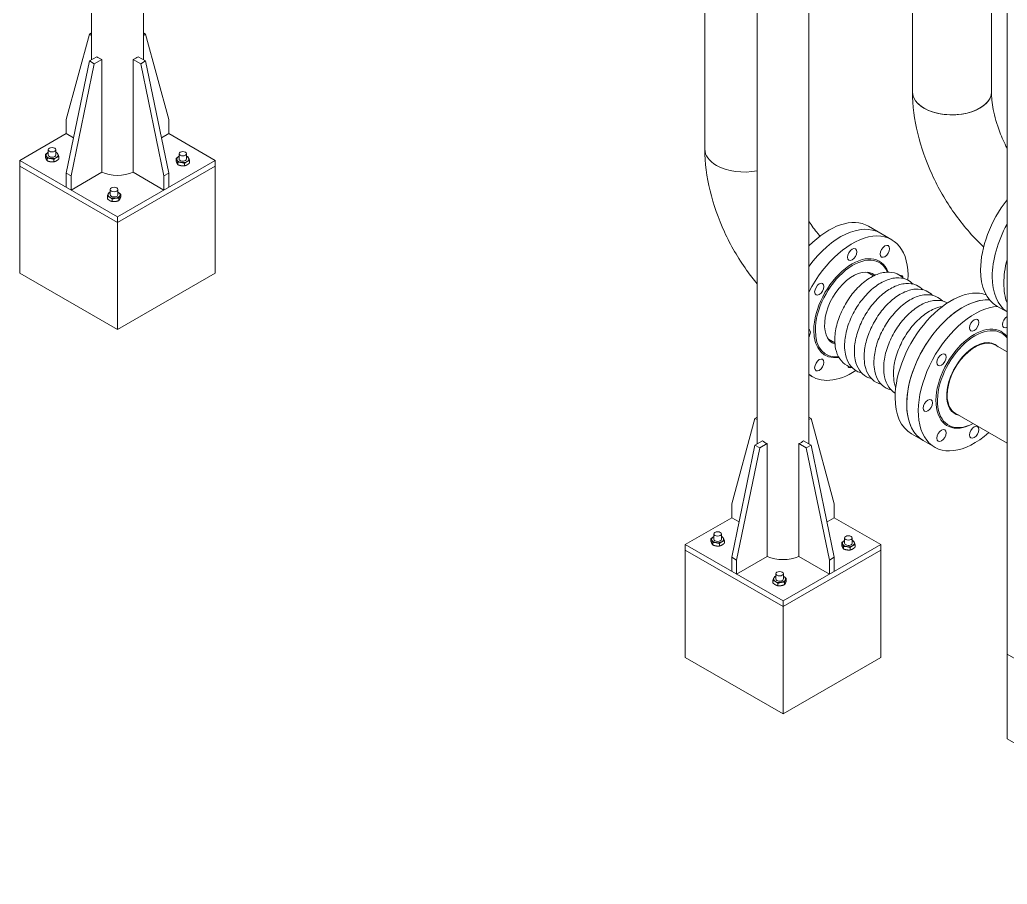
# Model space of a CAD drawing. Header units: millimetres. Extents: x -312439 to 477422, y -331570 to 212570.
# Drawn here: x 345103 to 348604, y 94259 to 97324 of the extents above; entities that cross this region are included whole.
import ezdxf

# ---------------------------------------------------------------- set-up
doc = ezdxf.new("R2010")
doc.units = ezdxf.units.MM

msp = doc.modelspace()

# ---------------------------------------------------------------- linework, layer by layer
at = {"color": 7, "linetype": 'Continuous', "lineweight": 0, "extrusion": (-1.11022e-16, 0.816497, 0.57735)}
for p, q in [((345357.451, 100369.364), (345357.451, 97182.5)), ((345541.162, 100263.298), (345541.162, 97182.5)), ((347716.904, 99007.133), (347716.904, 95820.269)), ((347900.616, 98901.067), (347900.616, 95820.269)), ((345267.441, 96970.533), (345349.714, 97273.033)), ((345357.451, 97277.5), (345349.714, 97273.033)), ((345349.714, 97273.033), (345357.451, 97268.566)), ((345548.899, 97273.033), (345541.162, 97277.5)), ((345548.899, 97273.033), (345541.162, 97268.566)), ((345631.172, 96970.533), (345548.899, 97273.033)), ((345349.714, 97178.033), (345376.274, 97193.367)), ((345367.034, 97168.033), (345393.595, 97183.367)), ((345393.595, 96783.367), (345393.595, 97183.367)), ((345531.579, 97168.033), (345505.018, 97183.367)), ((345505.018, 97183.367), (345505.018, 96783.367)), ((345548.899, 97178.033), (345522.339, 97193.367)), ((345267.441, 96780.533), (345349.714, 97178.033)), ((345284.762, 96770.533), (345367.034, 97168.033)), ((345349.714, 97178.033), (345367.034, 97168.033)), ((345531.579, 97168.033), (345548.899, 97178.033)), ((345613.851, 96770.533), (345531.579, 97168.033)), ((345631.172, 96780.533), (345548.899, 97178.033)), ((345267.441, 96920.533), (345267.441, 96970.533)), ((345631.172, 96920.533), (345631.172, 96970.533)), ((345102.896, 96825.533), (345267.441, 96920.533)), ((345293.325, 96905.589), (345267.441, 96920.533)), ((345605.288, 96905.589), (345631.172, 96920.533)), ((345631.172, 96920.533), (345795.717, 96825.533)), ((345193.777, 96837.78), (345193.777, 96846.432)), ((345200.145, 96824.058), (345200.145, 96832.711)), ((345204.209, 96844.31), (345204.209, 96863.18)), ((345230.878, 96844.31), (345230.878, 96863.18)), ((345241.31, 96830.427), (345241.31, 96839.079)), ((345657.303, 96823.746), (345657.303, 96832.398)), ((345667.735, 96830.276), (345667.735, 96849.146)), ((345694.404, 96830.276), (345694.404, 96849.146)), ((345449.306, 96625.533), (345102.896, 96825.533)), ((345102.896, 96825.533), (345102.896, 96425.533)), ((345102.896, 96805.533), (345449.306, 96605.533)), ((345223.912, 96820.382), (345223.912, 96829.034)), ((345795.717, 96825.533), (345449.306, 96625.533)), ((345449.306, 96605.533), (345795.717, 96805.533)), ((345663.671, 96810.025), (345663.671, 96818.677)), ((345687.438, 96806.348), (345687.438, 96815)), ((345704.836, 96816.393), (345704.836, 96825.045)), ((345795.717, 96825.533), (345795.717, 96425.533)), ((345267.441, 96780.533), (345284.762, 96770.533)), ((345267.441, 96730.533), (345267.441, 96780.533)), ((345393.595, 96783.367), (345284.762, 96720.533)), ((345284.762, 96720.533), (345284.762, 96770.533)), ((345505.018, 96783.367), (345613.851, 96720.533)), ((345613.851, 96770.533), (345631.172, 96780.533)), ((345613.851, 96720.533), (345613.851, 96770.533)), ((345631.172, 96730.533), (345631.172, 96780.533)), ((345413.386, 96689.601), (345413.386, 96698.253)), ((345423.818, 96703.484), (345423.818, 96722.355)), ((345450.488, 96703.484), (345450.488, 96722.355)), ((345454.551, 96683.233), (345454.551, 96691.885)), ((345460.92, 96696.955), (345460.92, 96705.607)), ((345430.785, 96679.556), (345430.785, 96688.208)), ((345449.306, 96625.533), (345449.306, 96225.533)), ((345102.896, 96425.533), (345449.306, 96225.533)), ((345449.306, 96225.533), (345795.717, 96425.533)), ((347626.894, 95608.302), (347709.167, 95910.802)), ((347716.904, 95915.269), (347709.167, 95910.802)), ((347709.167, 95910.802), (347716.904, 95906.335)), ((347908.353, 95910.802), (347900.616, 95915.269)), ((347908.353, 95910.802), (347900.616, 95906.335)), ((347990.625, 95608.302), (347908.353, 95910.802)), ((347626.894, 95418.302), (347709.167, 95815.802)), ((347709.167, 95815.802), (347735.728, 95831.136)), ((347709.167, 95815.802), (347726.487, 95805.802)), ((347726.487, 95805.802), (347753.048, 95821.136)), ((347753.048, 95421.136), (347753.048, 95821.136)), ((347891.032, 95805.802), (347864.472, 95821.136)), ((347864.472, 95821.136), (347864.472, 95421.136)), ((347908.353, 95815.802), (347881.792, 95831.136)), ((347891.032, 95805.802), (347908.353, 95815.802)), ((347990.625, 95418.302), (347908.353, 95815.802)), ((347644.215, 95408.302), (347726.487, 95805.802)), ((347973.305, 95408.302), (347891.032, 95805.802)), ((347626.894, 95558.302), (347626.894, 95608.302)), ((347990.625, 95558.302), (347990.625, 95608.302)), ((347462.35, 95463.302), (347626.894, 95558.302)), ((347652.778, 95543.358), (347626.894, 95558.302)), ((347964.742, 95543.358), (347990.625, 95558.302)), ((347990.625, 95558.302), (348155.17, 95463.302)), ((347563.662, 95482.079), (347563.662, 95500.949)), ((347590.332, 95482.079), (347590.332, 95500.949)), ((347553.23, 95475.549), (347553.23, 95484.201)), ((347559.598, 95461.827), (347559.598, 95470.48)), ((347583.365, 95458.151), (347583.365, 95466.803)), ((347600.763, 95468.196), (347600.763, 95476.848)), ((348016.756, 95461.515), (348016.756, 95470.167)), ((348027.188, 95468.045), (348027.188, 95486.915)), ((348053.858, 95468.045), (348053.858, 95486.915)), ((347808.76, 95263.302), (347462.35, 95463.302)), ((347462.35, 95463.302), (347462.35, 95063.302)), ((347462.35, 95443.302), (347808.76, 95243.302)), ((348155.17, 95463.302), (347808.76, 95263.302)), ((347808.76, 95243.302), (348155.17, 95443.302)), ((348023.124, 95447.794), (348023.124, 95456.446)), ((348046.891, 95444.117), (348046.891, 95452.769)), ((348064.29, 95454.162), (348064.29, 95462.814)), ((348155.17, 95463.302), (348155.17, 95063.302)), ((347626.894, 95418.302), (347644.215, 95408.302)), ((347626.894, 95368.302), (347626.894, 95418.302)), ((347753.048, 95421.136), (347644.215, 95358.302)), ((347644.215, 95358.302), (347644.215, 95408.302)), ((347864.472, 95421.136), (347973.305, 95358.302)), ((347973.305, 95408.302), (347990.625, 95418.302)), ((347973.305, 95358.302), (347973.305, 95408.302)), ((347990.625, 95368.302), (347990.625, 95418.302)), ((347772.839, 95327.37), (347772.839, 95336.022)), ((347783.271, 95341.253), (347783.271, 95360.123)), ((347790.238, 95317.325), (347790.238, 95325.977)), ((347809.941, 95341.253), (347809.941, 95360.123)), ((347814.005, 95321.002), (347814.005, 95329.654)), ((347820.373, 95334.724), (347820.373, 95343.376)), ((347808.76, 95263.302), (347808.76, 94863.302)), ((347462.35, 95063.302), (347808.76, 94863.302)), ((347808.76, 94863.302), (348155.17, 95063.302))]:
    msp.add_line(p, q, dxfattribs=at)
at = {"color": 5, "linetype": 'Continuous', "lineweight": 0, "extrusion": (-1.11022e-16, 0.816497, 0.57735)}
for p, q in [((348267.676, 98689.145), (348267.676, 97068.079)), ((348547.652, 98527.5), (348547.652, 97068.079)), ((347531.554, 96865.079), (347531.554, 97759.965)), ((348602.78, 96146.174), (348559.498, 96171.163)), ((348602.78, 95822.885), (348419.509, 95928.696))]:
    msp.add_line(p, q, dxfattribs=at)
at = {"color": 3, "linetype": 'Continuous', "lineweight": 0, "extrusion": (-1.11022e-16, 0.816497, 0.57735)}
for p, q in [((348602.78, 98495.673), (348602.78, 94774.529)), ((347913.486, 96058.638), (347900.616, 96066.069)), ((348602.78, 95074.529), (352560.516, 92789.529)), ((348602.78, 94774.529), (352562.248, 92488.529))]:
    msp.add_line(p, q, dxfattribs=at)
at = {"color": 4, "linetype": 'Continuous', "lineweight": 0, "extrusion": (-1.11022e-16, 0.816497, 0.57735)}
for p, q in [((348193.953, 96544.421), (348111.507, 96592.021)), ((348129.803, 96415.994), (348106.583, 96429.4)), ((348602.78, 96288.674), (348567.162, 96309.238)), ((347992.632, 96178.406), (347969.412, 96191.813)), ((348346.499, 95808.638), (348264.053, 95856.238))]:
    msp.add_line(p, q, dxfattribs=at)
at = {"color": 7, "linetype": 'Continuous', "lineweight": 0}
for centre, major_axis, start_param, end_param in [((345449.306, 97225.533), (91.856, 0), 3.79325923, 4.06072241), ((345449.306, 97225.533), (-91.856, 0), 2.2224629, 2.48992608), ((345217.543, 96844.31), (21.309, 0), 2.35619449, 3.40339204), ((345217.543, 96844.31), (21.309, 0), 3.40339204, 4.45058959), ((345217.543, 96844.31), (21.309, 0), 2.24694203, 2.35619449), ((345217.543, 96844.31), (-13.335, 0), 0, 3.14159265), ((345217.543, 96844.31), (21.309, 0), 4.45058959, 5.49778714), ((345217.543, 96844.31), (21.309, 0), 0.26179939, 0.89465062), ((345217.543, 96844.31), (21.309, 0), 5.49778714, 6.54498469), ((345681.07, 96830.276), (-21.309, 0), 5.49778714, 6.54498469), ((345681.07, 96830.276), (-21.309, 0), 5.38853468, 5.49778714), ((345681.07, 96830.276), (-21.309, 0), 3.40339204, 4.03624328), ((345681.07, 96830.276), (-21.309, 0), 2.35619449, 3.40339204), ((345681.07, 96830.276), (-21.309, 0), 0.26179939, 1.30899694), ((345681.07, 96830.276), (13.335, 0), 3.14159265, 5.49778714), ((345681.07, 96830.276), (-21.309, 0), 1.30899694, 2.35619449), ((345681.07, 96830.276), (13.335, 0), 5.49778714, 6.28318531), ((345449.306, 96825.533), (-91.856, 0), 0.91912975, 2.2224629), ((345437.153, 96703.484), (21.309, 0), 2.87979327, 3.92699082), ((345437.153, 96703.484), (21.309, 0), 2.24694203, 2.87979327), ((345437.153, 96703.484), (21.309, 0), 3.92699082, 4.97418837), ((345437.153, 96703.484), (13.335, 0), 3.14159265, 3.92699082), ((345437.153, 96703.484), (13.335, 0), 3.92699082, 6.28318531), ((345437.153, 96703.484), (21.309, 0), 4.97418837, 6.02138592), ((345437.153, 96703.484), (21.309, 0), 0.78539816, 0.89465062), ((345437.153, 96703.484), (21.309, 0), 6.02138592, 7.06858347), ((347808.76, 95863.302), (91.856, 0), 3.79325923, 4.06072241), ((347808.76, 95863.302), (-91.856, 0), 2.2224629, 2.48992608), ((347576.997, 95482.079), (21.309, 0), 2.35619449, 3.40339204), ((347576.997, 95482.079), (21.309, 0), 3.40339204, 4.45058959), ((347576.997, 95482.079), (21.309, 0), 2.24694203, 2.35619449), ((347576.997, 95482.079), (-13.335, 0), 0, 3.14159265), ((347576.997, 95482.079), (21.309, 0), 4.45058959, 5.49778714), ((347576.997, 95482.079), (21.309, 0), 0.26179939, 0.89465062), ((347576.997, 95482.079), (21.309, 0), 5.49778714, 6.54498469), ((348040.523, 95468.045), (-21.309, 0), 5.49778714, 6.54498469), ((348040.523, 95468.045), (-21.309, 0), 5.38853468, 5.49778714), ((348040.523, 95468.045), (13.335, 0), 3.14159265, 5.49778714), ((348040.523, 95468.045), (13.335, 0), 5.49778714, 6.28318531), ((348040.523, 95468.045), (-21.309, 0), 3.40339204, 4.03624328), ((348040.523, 95468.045), (-21.309, 0), 2.35619449, 3.40339204), ((348040.523, 95468.045), (-21.309, 0), 0.26179939, 1.30899694), ((348040.523, 95468.045), (-21.309, 0), 1.30899694, 2.35619449), ((347808.76, 95463.302), (-91.856, 0), 0.91912975, 2.2224629), ((347796.606, 95341.253), (21.309, 0), 2.87979327, 3.92699082), ((347796.606, 95341.253), (21.309, 0), 2.24694203, 2.87979327), ((347796.606, 95341.253), (21.309, 0), 3.92699082, 4.97418837), ((347796.606, 95341.253), (13.335, 0), 3.14159265, 3.92699082), ((347796.606, 95341.253), (13.335, 0), 3.92699082, 6.28318531), ((347796.606, 95341.253), (21.309, 0), 4.97418837, 6.02138592), ((347796.606, 95341.253), (21.309, 0), 0.78539816, 0.89465062), ((347796.606, 95341.253), (21.309, 0), 6.02138592, 7.06858347)]:
    msp.add_ellipse(centre, major_axis=major_axis, ratio=0.57735027, start_param=start_param, end_param=end_param, dxfattribs=at)
at = {"color": 5, "linetype": 'Continuous', "lineweight": 0}
for centre, major_axis, start_param, end_param in [((348407.664, 97068.079), (139.988, 0), 3.14159265, 6.28318531), ((348407.664, 97068.079), (-139.988, 0), 0, 0.78539816), ((348407.664, 97068.079), (-139.988, 0), 0.78539816, 3.14159265), ((347671.542, 96865.079), (-139.988, 0), 0, 0.78539816), ((347671.542, 96865.079), (-139.988, 0), 0.78539816, 1.90079102), ((348489.503, 96049.929), (71.035, 123.037), 6.11177289, 8.6393798), ((348489.503, 96049.929), (-69.994, -121.233), 3.14159265, 5.49778714), ((348445.509, 96075.329), (61.237, 106.066), 6.13673178, 6.16422232), ((348445.509, 96075.329), (-68.586, -118.794), 2.84905809, 2.87437228), ((348445.509, 96075.329), (71.035, 123.037), 5.94353899, 5.96834566), ((348445.509, 96075.329), (-71.035, -123.037), 2.80194634, 2.82675301), ((348489.503, 96049.929), (71.035, 123.037), 2.35619449, 3.31300507), ((348489.503, 96049.929), (-69.994, -121.233), 5.49778714, 6.28318531), ((348445.509, 96075.329), (61.237, 106.066), 3.26055564, 3.28804618), ((348445.509, 96075.329), (-68.586, -118.794), 0.26722038, 0.29253456), ((348445.509, 96075.329), (71.035, 123.037), 3.4564323, 3.48123897), ((348445.509, 96075.329), (-71.035, -123.037), 0.31483965, 0.33964632)]:
    msp.add_ellipse(centre, major_axis=major_axis, ratio=0.57735027, start_param=start_param, end_param=end_param, dxfattribs=at)
at = {"color": 7, "linetype": 'Continuous', "lineweight": 0}
for centre, major_axis in [((345217.543, 96863.18), (-13.335, 0)), ((345681.07, 96849.146), (13.335, 0)), ((345437.153, 96722.355), (13.335, 0)), ((347576.997, 95500.949), (-13.335, 0)), ((348040.523, 95486.915), (13.335, 0)), ((347796.606, 95360.123), (13.335, 0))]:
    msp.add_ellipse(centre, major_axis=major_axis, ratio=0.57735027, dxfattribs=at)
at = {"color": 4, "linetype": 'Continuous', "lineweight": 0}
for centre, major_axis, start_param, end_param in [((348707.395, 96552.129), (-140.233, -242.891), 4.48265882, 5.49778714), ((347971.274, 96349.129), (-140.233, -242.891), 3.14159265, 4.29127839), ((348012.497, 96325.329), (140.233, 242.891), 0, 1.38479429), ((348012.497, 96325.329), (-140.233, -242.891), 3.14159265, 4.52638694), ((348748.618, 96528.329), (140.233, 242.891), 1.61161241, 2.35619449), ((348748.618, 96528.329), (-140.233, -242.891), 4.75320507, 5.49778714), ((348053.719, 96301.529), (-140.233, -242.891), 2.29065014, 4.80897916), ((348053.719, 96301.529), (96.142, 166.524), 5.8504868, 8.6393798), ((348056.491, 96299.929), (-94.183, -163.13), 2.74516203, 5.49778714), ((348789.841, 96504.529), (-140.233, -242.891), 5.15921971, 5.49778714), ((348056.491, 96299.929), (-71.035, -123.037), 3.04000157, 6.38477639), ((348218.264, 96396.529), (11.635, 20.153), 5.60742409, 6.76892947), ((348707.395, 96552.129), (-140.233, -242.891), 5.49778714, 6.28318531), ((348748.618, 96528.329), (140.233, 242.891), 2.35619449, 3.10077657), ((348748.618, 96528.329), (-140.233, -242.891), 5.49778714, 6.24236922), ((348789.841, 96504.529), (-140.233, -242.891), 5.49778714, 5.83635458), ((348404.287, 96099.129), (-140.233, -242.891), 3.24733127, 5.49778714), ((348445.509, 96075.329), (140.233, 242.891), 0.28153779, 3.14159265), ((348445.509, 96075.329), (-140.233, -242.891), 3.42313044, 5.49778714), ((348486.732, 96051.529), (140.233, 242.891), 0.35067805, 4.18979838), ((348603.083, 96253.055), (-11.635, -20.153), 3.94542809, 7.05014619), ((348486.732, 96051.529), (96.142, 166.524), 6.04591191, 10.18013696), ((348489.503, 96049.929), (94.183, 163.13), 6.05173358, 10.15777421), ((347889.175, 96206.529), (-11.635, -20.153), 1.55425964, 3.15812934), ((348053.719, 96301.529), (96.142, 166.524), 2.35619449, 3.57429116), ((348056.491, 96299.929), (-94.183, -163.13), 5.49778714, 6.67961593), ((348053.719, 96111.529), (11.635, 20.153), 2.65584849, 3.14159265), ((348053.719, 96301.529), (-140.233, -242.891), 6.18659513, 7.13412782), ((348053.719, 96111.529), (11.635, 20.153), 3.14159265, 3.81735388), ((348404.287, 96099.129), (-140.233, -242.891), 5.49778714, 6.28318531), ((348445.509, 96075.329), (-140.233, -242.891), 5.49778714, 6.28318531)]:
    msp.add_ellipse(centre, major_axis=major_axis, ratio=0.57735027, start_param=start_param, end_param=end_param, dxfattribs=at)
for centre, major_axis in [((348170.07, 96503.055), (11.635, 20.153)), ((348053.719, 96491.529), (-11.635, -20.153)), ((347937.369, 96368.705), (-11.635, -20.153)), ((348486.732, 96241.529), (-11.635, -20.153)), ((348370.381, 96118.705), (11.635, 20.153)), ((347937.369, 96100.004), (11.635, 20.153)), ((348322.187, 95956.529), (11.635, 20.153)), ((348370.381, 95850.004), (11.635, 20.153)), ((348486.732, 95861.529), (11.635, 20.153))]:
    msp.add_ellipse(centre, major_axis=major_axis, ratio=0.57735027, dxfattribs=at)
at = {"color": 5, "linetype": 'Continuous', "lineweight": 0}
for points, knots in [([(348519.947, 96518.686), (348518.731, 96519.829), (348517.517, 96520.977), (348479.626, 96557.069), (348445.841, 96596.59), (348385.598, 96681.91), (348359.159, 96727.704), (348315.39, 96822.536), (348298.057, 96871.556), (348274.221, 96970.027), (348267.676, 97019.475), (348267.676, 97068.079)], [1.87458818, 1.87458818, 1.87458818, 1.87458818, 1.88495559, 1.88495559, 2.19911486, 2.19911486, 2.51327412, 2.51327412, 2.82743339, 2.82743339, 3.14159265, 3.14159265, 3.14159265, 3.14159265]), ([(348602.78, 96869.343), (348593.089, 96888.093), (348584.51, 96907.211), (348566.698, 96953.632), (348558.921, 96980.777), (348549.649, 97028.734), (348547.652, 97049.889), (348547.652, 97068.079)], [2.436794525, 2.436794525, 2.436794525, 2.436794525, 2.624193323, 2.624193323, 2.895411402, 2.895411402, 3.141592654, 3.141592654, 3.141592654, 3.141592654]), ([(347716.904, 96387.326), (347703.93, 96403.087), (347691.478, 96419.425), (347649.477, 96478.91), (347623.037, 96524.704), (347579.269, 96619.536), (347561.936, 96668.556), (347538.1, 96767.027), (347531.554, 96816.475), (347531.554, 96865.079)], [2.07520923, 2.07520923, 2.07520923, 2.07520923, 2.19911486, 2.19911486, 2.51327412, 2.51327412, 2.82743339, 2.82743339, 3.14159265, 3.14159265, 3.14159265, 3.14159265]), ([(347939.898, 96557.13), (347937.384, 96560.061), (347934.886, 96563.04), (347921.363, 96579.533), (347910.69, 96593.903), (347900.616, 96608.912)], [2.04221481, 2.04221481, 2.04221481, 2.04221481, 2.078405461, 2.078405461, 2.2395583, 2.2395583, 2.2395583, 2.2395583])]:
    msp.add_open_spline(points, degree=3, knots=knots, dxfattribs=at)
at = {"color": 7, "linetype": 'Continuous', "lineweight": 0}
for points, weights in [([(345193.777, 96846.432), (345198.439, 96850.678), (345202.476, 96853.009)], [1, 1.0379548493, 1]), ([(345196.961, 96841.125), (345195.483, 96844.31), (345193.777, 96846.432)], [1, 1.0379548493, 1]), ([(345193.777, 96837.78), (345195.483, 96832.55), (345196.961, 96829.365)], [1, 1.0379548493, 1]), ([(345200.145, 96832.711), (345198.439, 96837.941), (345196.961, 96841.125)], [1, 1.0379548493, 1]), ([(345212.028, 96832.426), (345206.513, 96833.279), (345200.145, 96832.711)], [1, 1.0379548493, 1]), ([(345202.476, 96853.009), (345203.339, 96853.507), (345204.209, 96853.943)], [1, 1.00788270894, 1.01249115378]), ([(345223.912, 96829.034), (345217.543, 96831.573), (345212.028, 96832.426)], [1, 1.0379548493, 1]), ([(345232.611, 96835.61), (345228.574, 96833.279), (345223.912, 96829.034)], [1, 1.0379548493, 1]), ([(345230.878, 96854.283), (345232.832, 96853.642), (345234.942, 96852.801)], [1.01660040172, 1.01226104367, 1]), ([(345241.31, 96839.079), (345236.648, 96837.941), (345232.611, 96835.61)], [1, 1.0379548493, 1]), ([(345234.942, 96852.801), (345236.648, 96850.678), (345238.126, 96847.494)], [1, 1.0379548493, 1]), ([(345238.126, 96847.494), (345239.604, 96844.31), (345241.31, 96839.079)], [1, 1.0379548493, 1]), ([(345657.303, 96832.398), (345661.965, 96836.644), (345666.002, 96838.975)], [1, 1.0379548493, 1]), ([(345660.487, 96827.092), (345659.009, 96830.276), (345657.303, 96832.398)], [1, 1.0379548493, 1]), ([(345666.002, 96838.975), (345666.866, 96839.473), (345667.735, 96839.909)], [1, 1.00788270894, 1.01249115378]), ([(345694.404, 96840.249), (345696.359, 96839.608), (345698.468, 96838.767)], [1.01660040172, 1.01226104367, 1]), ([(345698.468, 96838.767), (345700.174, 96836.644), (345701.652, 96833.46)], [1, 1.0379548493, 1]), ([(345701.652, 96833.46), (345703.13, 96830.276), (345704.836, 96825.045)], [1, 1.0379548493, 1]), ([(345196.961, 96829.365), (345198.439, 96826.181), (345200.145, 96824.058)], [1, 1.0379548493, 1]), ([(345200.145, 96824.058), (345206.513, 96821.519), (345212.028, 96820.666)], [1, 1.0379548493, 1]), ([(345212.028, 96820.666), (345217.543, 96819.813), (345223.912, 96820.382)], [1, 1.0379548493, 1]), ([(345223.912, 96820.382), (345228.574, 96821.519), (345232.611, 96823.85)], [1, 1.0379548493, 1]), ([(345232.611, 96823.85), (345236.648, 96826.181), (345241.31, 96830.427)], [1, 1.0379548493, 1]), ([(345657.303, 96823.746), (345659.009, 96818.516), (345660.487, 96815.332)], [1, 1.0379548493, 1]), ([(345663.671, 96818.677), (345661.965, 96823.907), (345660.487, 96827.092)], [1, 1.0379548493, 1]), ([(345660.487, 96815.332), (345661.965, 96812.147), (345663.671, 96810.025)], [1, 1.0379548493, 1]), ([(345675.554, 96818.392), (345670.039, 96819.246), (345663.671, 96818.677)], [1, 1.0379548493, 1]), ([(345663.671, 96810.025), (345670.039, 96807.486), (345675.554, 96806.632)], [1, 1.0379548493, 1]), ([(345687.438, 96815), (345681.07, 96817.539), (345675.554, 96818.392)], [1, 1.0379548493, 1]), ([(345675.554, 96806.632), (345681.07, 96805.779), (345687.438, 96806.348)], [1, 1.0379548493, 1]), ([(345696.137, 96821.576), (345692.1, 96819.246), (345687.438, 96815)], [1, 1.0379548493, 1]), ([(345687.438, 96806.348), (345692.1, 96807.486), (345696.137, 96809.816)], [1, 1.0379548493, 1]), ([(345704.836, 96825.045), (345700.174, 96823.907), (345696.137, 96821.576)], [1, 1.0379548493, 1]), ([(345696.137, 96809.816), (345700.174, 96812.147), (345704.836, 96816.393)], [1, 1.0379548493, 1]), ([(345413.386, 96698.253), (345415.093, 96703.484), (345416.57, 96706.668)], [1, 1.0379548493, 1]), ([(345422.085, 96694.785), (345418.048, 96697.116), (345413.386, 96698.253)], [1, 1.0379548493, 1]), ([(345416.57, 96706.668), (345418.048, 96709.852), (345419.754, 96711.975)], [1, 1.0379548493, 1]), ([(345419.754, 96711.975), (345421.864, 96712.816), (345423.818, 96713.457)], [1, 1.01226104367, 1.01660040172]), ([(345430.785, 96688.208), (345426.123, 96692.454), (345422.085, 96694.785)], [1, 1.0379548493, 1]), ([(345442.668, 96691.601), (345437.153, 96690.748), (345430.785, 96688.208)], [1, 1.0379548493, 1]), ([(345454.551, 96691.885), (345448.183, 96692.454), (345442.668, 96691.601)], [1, 1.0379548493, 1]), ([(345450.488, 96713.118), (345451.357, 96712.682), (345452.22, 96712.183)], [1.01249115378, 1.00788270894, 1]), ([(345452.22, 96712.183), (345456.258, 96709.852), (345460.92, 96705.607)], [1, 1.0379548493, 1]), ([(345457.735, 96700.3), (345456.258, 96697.116), (345454.551, 96691.885)], [1, 1.0379548493, 1]), ([(345460.92, 96705.607), (345459.213, 96703.484), (345457.735, 96700.3)], [1, 1.0379548493, 1]), ([(345457.735, 96688.54), (345459.213, 96691.724), (345460.92, 96696.955)], [1, 1.0379548493, 1]), ([(345413.386, 96689.601), (345418.048, 96685.356), (345422.085, 96683.025)], [1, 1.0379548493, 1]), ([(345422.085, 96683.025), (345426.123, 96680.694), (345430.785, 96679.556)], [1, 1.0379548493, 1]), ([(345430.785, 96679.556), (345437.153, 96678.988), (345442.668, 96679.841)], [1, 1.0379548493, 1]), ([(345442.668, 96679.841), (345448.183, 96680.694), (345454.551, 96683.233)], [1, 1.0379548493, 1]), ([(345454.551, 96683.233), (345456.258, 96685.356), (345457.735, 96688.54)], [1, 1.0379548493, 1]), ([(347553.23, 95484.201), (347557.892, 95488.447), (347561.929, 95490.778)], [1, 1.0379548493, 1]), ([(347556.414, 95478.894), (347554.936, 95482.079), (347553.23, 95484.201)], [1, 1.0379548493, 1]), ([(347553.23, 95475.549), (347554.936, 95470.319), (347556.414, 95467.134)], [1, 1.0379548493, 1]), ([(347559.598, 95470.48), (347557.892, 95475.71), (347556.414, 95478.894)], [1, 1.0379548493, 1]), ([(347556.414, 95467.134), (347557.892, 95463.95), (347559.598, 95461.827)], [1, 1.0379548493, 1]), ([(347571.482, 95470.195), (347565.967, 95471.048), (347559.598, 95470.48)], [1, 1.0379548493, 1]), ([(347561.929, 95490.778), (347562.793, 95491.276), (347563.662, 95491.712)], [1, 1.00788270894, 1.01249115378]), ([(347583.365, 95466.803), (347576.997, 95469.342), (347571.482, 95470.195)], [1, 1.0379548493, 1]), ([(347592.064, 95473.379), (347588.027, 95471.048), (347583.365, 95466.803)], [1, 1.0379548493, 1]), ([(347590.332, 95492.052), (347592.286, 95491.411), (347594.395, 95490.57)], [1.01660040172, 1.01226104367, 1]), ([(347600.763, 95476.848), (347596.102, 95475.71), (347592.064, 95473.379)], [1, 1.0379548493, 1]), ([(347592.064, 95461.619), (347596.102, 95463.95), (347600.763, 95468.196)], [1, 1.0379548493, 1]), ([(347594.395, 95490.57), (347596.102, 95488.447), (347597.579, 95485.263)], [1, 1.0379548493, 1]), ([(347597.579, 95485.263), (347599.057, 95482.079), (347600.763, 95476.848)], [1, 1.0379548493, 1]), ([(348016.756, 95470.167), (348021.418, 95474.413), (348025.455, 95476.744)], [1, 1.0379548493, 1]), ([(348019.94, 95464.861), (348018.463, 95468.045), (348016.756, 95470.167)], [1, 1.0379548493, 1]), ([(348025.455, 95476.744), (348026.319, 95477.242), (348027.188, 95477.678)], [1, 1.00788270894, 1.01249115378]), ([(348053.858, 95478.018), (348055.812, 95477.377), (348057.921, 95476.536)], [1.01660040172, 1.01226104367, 1]), ([(348057.921, 95476.536), (348059.628, 95474.413), (348061.105, 95471.229)], [1, 1.0379548493, 1]), ([(348061.105, 95471.229), (348062.583, 95468.045), (348064.29, 95462.814)], [1, 1.0379548493, 1]), ([(347559.598, 95461.827), (347565.967, 95459.288), (347571.482, 95458.435)], [1, 1.0379548493, 1]), ([(347571.482, 95458.435), (347576.997, 95457.582), (347583.365, 95458.151)], [1, 1.0379548493, 1]), ([(347583.365, 95458.151), (347588.027, 95459.288), (347592.064, 95461.619)], [1, 1.0379548493, 1]), ([(348016.756, 95461.515), (348018.463, 95456.285), (348019.94, 95453.101)], [1, 1.0379548493, 1]), ([(348023.124, 95456.446), (348021.418, 95461.676), (348019.94, 95464.861)], [1, 1.0379548493, 1]), ([(348019.94, 95453.101), (348021.418, 95449.916), (348023.124, 95447.794)], [1, 1.0379548493, 1]), ([(348035.008, 95456.161), (348029.493, 95457.015), (348023.124, 95456.446)], [1, 1.0379548493, 1]), ([(348023.124, 95447.794), (348029.493, 95445.255), (348035.008, 95444.401)], [1, 1.0379548493, 1]), ([(348046.891, 95452.769), (348040.523, 95455.308), (348035.008, 95456.161)], [1, 1.0379548493, 1]), ([(348035.008, 95444.401), (348040.523, 95443.548), (348046.891, 95444.117)], [1, 1.0379548493, 1]), ([(348055.59, 95459.345), (348051.553, 95457.015), (348046.891, 95452.769)], [1, 1.0379548493, 1]), ([(348046.891, 95444.117), (348051.553, 95445.255), (348055.59, 95447.585)], [1, 1.0379548493, 1]), ([(348064.29, 95462.814), (348059.628, 95461.676), (348055.59, 95459.345)], [1, 1.0379548493, 1]), ([(348055.59, 95447.585), (348059.628, 95449.916), (348064.29, 95454.162)], [1, 1.0379548493, 1]), ([(347772.839, 95336.022), (347774.546, 95341.253), (347776.024, 95344.437)], [1, 1.0379548493, 1]), ([(347781.539, 95332.554), (347777.501, 95334.885), (347772.839, 95336.022)], [1, 1.0379548493, 1]), ([(347772.839, 95327.37), (347777.501, 95323.125), (347781.539, 95320.794)], [1, 1.0379548493, 1]), ([(347776.024, 95344.437), (347777.501, 95347.621), (347779.208, 95349.744)], [1, 1.0379548493, 1]), ([(347779.208, 95349.744), (347781.317, 95350.585), (347783.271, 95351.226)], [1, 1.01226104367, 1.01660040172]), ([(347790.238, 95325.977), (347785.576, 95330.223), (347781.539, 95332.554)], [1, 1.0379548493, 1]), ([(347802.121, 95329.37), (347796.606, 95328.517), (347790.238, 95325.977)], [1, 1.0379548493, 1]), ([(347814.005, 95329.654), (347807.636, 95330.223), (347802.121, 95329.37)], [1, 1.0379548493, 1]), ([(347809.941, 95350.887), (347810.81, 95350.451), (347811.674, 95349.952)], [1.01249115378, 1.00788270894, 1]), ([(347811.674, 95349.952), (347815.711, 95347.621), (347820.373, 95343.376)], [1, 1.0379548493, 1]), ([(347817.189, 95338.069), (347815.711, 95334.885), (347814.005, 95329.654)], [1, 1.0379548493, 1]), ([(347814.005, 95321.002), (347815.711, 95323.125), (347817.189, 95326.309)], [1, 1.0379548493, 1]), ([(347820.373, 95343.376), (347818.667, 95341.253), (347817.189, 95338.069)], [1, 1.0379548493, 1]), ([(347817.189, 95326.309), (347818.667, 95329.493), (347820.373, 95334.724)], [1, 1.0379548493, 1]), ([(347781.539, 95320.794), (347785.576, 95318.463), (347790.238, 95317.325)], [1, 1.0379548493, 1]), ([(347790.238, 95317.325), (347796.606, 95316.757), (347802.121, 95317.61)], [1, 1.0379548493, 1]), ([(347802.121, 95317.61), (347807.636, 95318.463), (347814.005, 95321.002)], [1, 1.0379548493, 1])]:
    msp.add_rational_spline(points, weights, degree=2, dxfattribs=at)
at = {"color": 4, "linetype": 'Continuous', "lineweight": 0}
for points, knots in [([(347992.318, 96188.726), (347992.318, 96205.503), (347994.734, 96223.381), (348003.95, 96259.63), (348010.74, 96277.993), (348027.932, 96313.406), (348038.317, 96330.454), (348061.699, 96361.649), (348074.692, 96375.788), (348102.165, 96399.785), (348116.646, 96409.622), (348145.826, 96423.774), (348160.542, 96428.106), (348188.208, 96430.18), (348201.24, 96428.211), (348221.447, 96419.292), (348229.222, 96413.772), (348235.775, 96406.86)], [0, 0, 0, 0, 0.33140217, 0.33140217, 0.66175647, 0.66175647, 0.99064223, 0.99064223, 1.31975085, 1.31975085, 1.65059858, 1.65059858, 1.98118253, 1.98118253, 2.2937107, 2.2937107, 2.52588236, 2.52588236, 2.52588236, 2.52588236]), ([(348027.045, 96168.846), (348027.045, 96185.582), (348029.453, 96203.423), (348038.646, 96239.603), (348045.419, 96257.935), (348062.574, 96293.295), (348072.937, 96310.32), (348096.271, 96341.477), (348109.237, 96355.601), (348136.65, 96379.576), (348151.097, 96389.405), (348180.201, 96403.559), (348194.874, 96407.898), (348222.469, 96410.017), (348235.471, 96408.077), (348255.559, 96399.252), (348263.259, 96393.823), (348269.765, 96387.022)], [0, 0, 0, 0, 0.33115718, 0.33115718, 0.66127893, 0.66127893, 0.98996292, 0.98996292, 1.3188617, 1.3188617, 1.6494604, 1.6494604, 1.97984251, 1.97984251, 2.29269857, 2.29269857, 2.52313384, 2.52313384, 2.52313384, 2.52313384]), ([(348061.686, 96148.846), (348061.686, 96165.582), (348064.095, 96183.423), (348073.287, 96219.603), (348080.06, 96237.935), (348097.215, 96273.295), (348107.578, 96290.32), (348130.912, 96321.477), (348143.878, 96335.601), (348171.291, 96359.576), (348185.738, 96369.405), (348214.842, 96383.559), (348229.515, 96387.898), (348257.11, 96390.017), (348270.112, 96388.077), (348290.2, 96379.252), (348297.9, 96373.823), (348304.406, 96367.022)], [0, 0, 0, 0, 0.33115718, 0.33115718, 0.66127893, 0.66127893, 0.98996292, 0.98996292, 1.3188617, 1.3188617, 1.6494604, 1.6494604, 1.97984251, 1.97984251, 2.29269857, 2.29269857, 2.52313384, 2.52313384, 2.52313384, 2.52313384]), ([(348096.327, 96128.846), (348096.327, 96145.582), (348098.736, 96163.423), (348107.928, 96199.603), (348114.701, 96217.935), (348131.856, 96253.295), (348142.219, 96270.32), (348165.553, 96301.477), (348178.519, 96315.601), (348205.932, 96339.576), (348220.379, 96349.405), (348249.483, 96363.559), (348264.156, 96367.898), (348291.751, 96370.017), (348304.753, 96368.077), (348324.841, 96359.252), (348332.541, 96353.823), (348339.047, 96347.022)], [0, 0, 0, 0, 0.33115718, 0.33115718, 0.66127893, 0.66127893, 0.98996292, 0.98996292, 1.3188617, 1.3188617, 1.6494604, 1.6494604, 1.97984251, 1.97984251, 2.29269857, 2.29269857, 2.52313384, 2.52313384, 2.52313384, 2.52313384]), ([(348130.968, 96108.846), (348130.968, 96125.582), (348133.377, 96143.423), (348142.569, 96179.603), (348149.342, 96197.935), (348166.497, 96233.295), (348176.86, 96250.32), (348200.194, 96281.477), (348213.16, 96295.601), (348240.573, 96319.576), (348255.02, 96329.405), (348284.124, 96343.559), (348298.797, 96347.898), (348326.392, 96350.017), (348339.394, 96348.077), (348359.482, 96339.252), (348367.182, 96333.823), (348373.688, 96327.022)], [0, 0, 0, 0, 0.33115718, 0.33115718, 0.66127893, 0.66127893, 0.98996292, 0.98996292, 1.3188617, 1.3188617, 1.6494604, 1.6494604, 1.97984251, 1.97984251, 2.29269857, 2.29269857, 2.52313384, 2.52313384, 2.52313384, 2.52313384]), ([(348165.609, 96088.846), (348165.609, 96105.582), (348168.018, 96123.423), (348177.21, 96159.603), (348183.983, 96177.935), (348201.138, 96213.295), (348211.501, 96230.32), (348234.835, 96261.477), (348247.801, 96275.601), (348275.214, 96299.576), (348289.661, 96309.405), (348318.765, 96323.559), (348333.438, 96327.898), (348361.033, 96330.017), (348374.035, 96328.077), (348387.556, 96322.137), (348389.468, 96321.191), (348391.331, 96320.161)], [0, 0, 0, 0, 0.33115718, 0.33115718, 0.66127893, 0.66127893, 0.98996292, 0.98996292, 1.3188617, 1.3188617, 1.6494604, 1.6494604, 1.97984251, 1.97984251, 2.29269857, 2.29269857, 2.34553227, 2.34553227, 2.34553227, 2.34553227]), ([(348200.25, 96068.846), (348200.25, 96085.582), (348202.659, 96103.423), (348211.851, 96139.603), (348218.624, 96157.935), (348235.779, 96193.295), (348246.142, 96210.32), (348269.476, 96241.477), (348282.443, 96255.601), (348309.855, 96279.576), (348324.302, 96289.405), (348350.623, 96302.206), (348362.466, 96306.138), (348374.068, 96308.009)], [0, 0, 0, 0, 0.33115718, 0.33115718, 0.66127893, 0.66127893, 0.98996292, 0.98996292, 1.3188617, 1.3188617, 1.6494604, 1.6494604, 1.91665631, 1.91665631, 1.91665631, 1.91665631]), ([(348053.528, 96091.2), (348047.254, 96092.703), (348041.25, 96095.002), (348025.621, 96103.583), (348017.004, 96111.587), (348003.2, 96131.807), (347998.227, 96144.22), (347993.314, 96167.603), (347992.318, 96177.939), (347992.318, 96188.726)], [5.328099272, 5.328099272, 5.328099272, 5.328099272, 5.485376437, 5.485376437, 5.768555259, 5.768555259, 6.070099697, 6.070099697, 6.283185307, 6.283185307, 6.283185307, 6.283185307]), ([(348087.703, 96071.682), (348081.602, 96073.173), (348075.763, 96075.422), (348060.287, 96083.892), (348051.679, 96091.876), (348037.896, 96112.059), (348032.931, 96124.454), (348028.036, 96147.791), (348027.045, 96158.092), (348027.045, 96168.846)], [5.330847791, 5.330847791, 5.330847791, 5.330847791, 5.484613654, 5.484613654, 5.768478993, 5.768478993, 6.070418601, 6.070418601, 6.283185307, 6.283185307, 6.283185307, 6.283185307]), ([(348122.344, 96051.682), (348116.243, 96053.173), (348110.404, 96055.422), (348094.928, 96063.892), (348086.32, 96071.876), (348072.537, 96092.059), (348067.572, 96104.454), (348062.677, 96127.791), (348061.686, 96138.092), (348061.686, 96148.846)], [5.330847791, 5.330847791, 5.330847791, 5.330847791, 5.484613654, 5.484613654, 5.768478993, 5.768478993, 6.070418601, 6.070418601, 6.283185307, 6.283185307, 6.283185307, 6.283185307]), ([(348156.985, 96031.682), (348150.884, 96033.173), (348145.045, 96035.422), (348129.57, 96043.892), (348120.961, 96051.876), (348107.178, 96072.059), (348102.213, 96084.454), (348097.318, 96107.791), (348096.327, 96118.092), (348096.327, 96128.846)], [5.330847791, 5.330847791, 5.330847791, 5.330847791, 5.484613654, 5.484613654, 5.768478993, 5.768478993, 6.070418601, 6.070418601, 6.283185307, 6.283185307, 6.283185307, 6.283185307]), ([(348191.626, 96011.682), (348185.525, 96013.173), (348179.686, 96015.422), (348164.211, 96023.892), (348155.602, 96031.876), (348141.819, 96052.059), (348136.854, 96064.454), (348131.959, 96087.791), (348130.968, 96098.092), (348130.968, 96108.846)], [5.330847791, 5.330847791, 5.330847791, 5.330847791, 5.484613654, 5.484613654, 5.768478993, 5.768478993, 6.070418601, 6.070418601, 6.283185307, 6.283185307, 6.283185307, 6.283185307]), ([(348206.39, 95999.833), (348197.411, 96005.241), (348189.682, 96012.697), (348176.46, 96032.059), (348171.495, 96044.454), (348166.6, 96067.791), (348165.609, 96078.092), (348165.609, 96088.846)], [5.508449365, 5.508449365, 5.508449365, 5.508449365, 5.768478993, 5.768478993, 6.070418601, 6.070418601, 6.283185307, 6.283185307, 6.283185307, 6.283185307]), ([(348208.282, 96020.859), (348206.2, 96026.33), (348204.53, 96032.109), (348201.241, 96047.791), (348200.25, 96058.092), (348200.25, 96068.846)], [5.937325319, 5.937325319, 5.937325319, 5.937325319, 6.070418601, 6.070418601, 6.283185307, 6.283185307, 6.283185307, 6.283185307])]:
    msp.add_open_spline(points, degree=3, knots=knots, dxfattribs=at)

doc.saveas('drawing.dxf')
